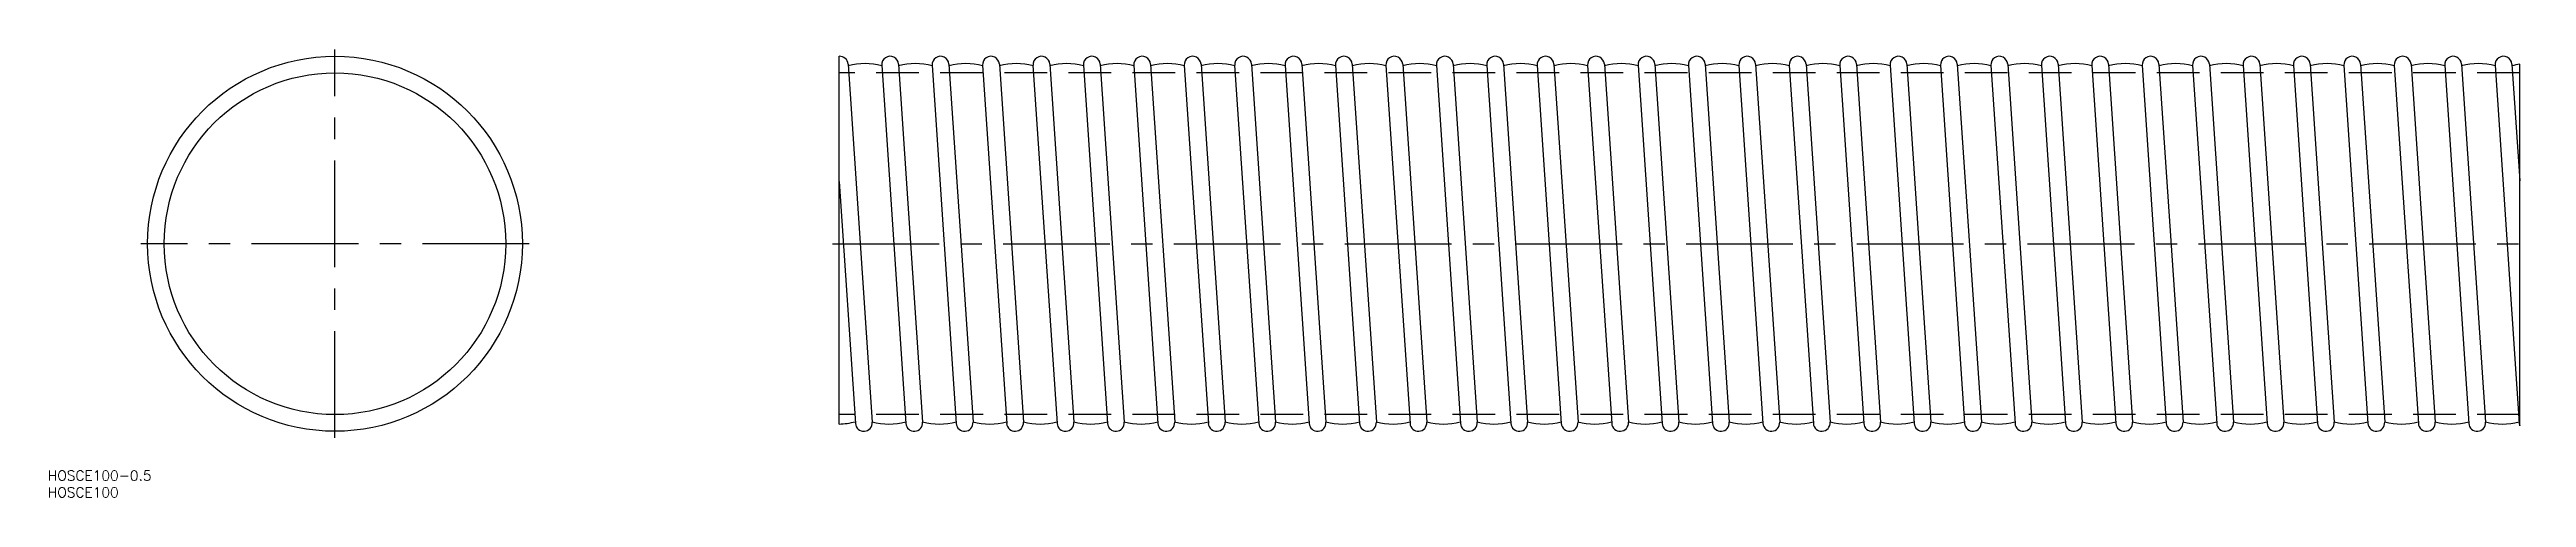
# Model space of a CAD drawing. Extents: x -85 to 652, y -75 to 58.
import ezdxf

# ---------------------------------------------------------------- set-up
doc = ezdxf.new("R2010")
doc.units = 0
doc.linetypes.add('CENTER', pattern=[50.8, 31.75, -6.35, 6.35, -6.35])
doc.linetypes.add('DASHED', pattern=[19.05, 12.7, -6.35])
doc.layers.get('0').update_dxf_attribs({"linetype": 'CONTINUOUS'})
doc.layers.add('CENTER', color=1, linetype='CENTER')
doc.styles.get("Standard").update_dxf_attribs({"font": 'txt.shx', "height": 3, "bigfont": 'bigfont.shx'})

msp = doc.modelspace()

# ---------------------------------------------------------------- linework, layer by layer
at = {"color": 7, "linetype": 'CONTINUOUS'}
for p, q in [((150, -53.6), (150, 55.74)), ((152.66, 53.42), (159.83, -53.08)), ((162.67, 53.08), (169.84, -53.42)), ((167.66, 53.42), (174.83, -53.08)), ((177.67, 53.08), (184.84, -53.42)), ((182.66, 53.42), (189.83, -53.08)), ((192.67, 53.08), (199.84, -53.42)), ((197.66, 53.42), (204.83, -53.08)), ((207.67, 53.08), (214.84, -53.42)), ((212.66, 53.42), (219.83, -53.08)), ((222.67, 53.08), (229.84, -53.42)), ((227.66, 53.42), (234.83, -53.08)), ((237.67, 53.08), (244.84, -53.42)), ((242.66, 53.42), (249.83, -53.08)), ((252.67, 53.08), (259.84, -53.42)), ((257.66, 53.42), (264.83, -53.08)), ((267.67, 53.08), (274.84, -53.42)), ((272.66, 53.42), (279.83, -53.08)), ((282.67, 53.08), (289.84, -53.42)), ((287.66, 53.42), (294.83, -53.08)), ((297.67, 53.08), (304.84, -53.42)), ((302.66, 53.42), (309.83, -53.08)), ((312.67, 53.08), (319.84, -53.42)), ((317.66, 53.42), (324.83, -53.08)), ((327.67, 53.08), (334.84, -53.42)), ((332.66, 53.42), (339.83, -53.08)), ((342.67, 53.08), (349.84, -53.42)), ((347.66, 53.42), (354.83, -53.08)), ((357.67, 53.08), (364.84, -53.42)), ((362.66, 53.42), (369.83, -53.08)), ((372.67, 53.08), (379.84, -53.42)), ((377.66, 53.42), (384.83, -53.08)), ((387.67, 53.08), (394.84, -53.42)), ((392.66, 53.42), (399.83, -53.08)), ((402.67, 53.08), (409.84, -53.42)), ((407.66, 53.42), (414.83, -53.08)), ((417.67, 53.08), (424.84, -53.42)), ((422.66, 53.42), (429.83, -53.08)), ((432.67, 53.08), (439.84, -53.42)), ((437.66, 53.42), (444.83, -53.08)), ((447.67, 53.08), (454.84, -53.42)), ((452.66, 53.42), (459.83, -53.08)), ((462.67, 53.08), (469.84, -53.42)), ((467.66, 53.42), (474.83, -53.08)), ((477.67, 53.08), (484.84, -53.42)), ((482.66, 53.42), (489.83, -53.08)), ((492.67, 53.08), (499.84, -53.42)), ((497.66, 53.42), (504.83, -53.08)), ((507.67, 53.08), (514.84, -53.42)), ((512.66, 53.42), (519.83, -53.08)), ((522.67, 53.08), (529.84, -53.42)), ((527.66, 53.42), (534.83, -53.08)), ((537.67, 53.08), (544.84, -53.42)), ((542.66, 53.42), (549.83, -53.08)), ((552.67, 53.08), (559.84, -53.42)), ((557.66, 53.42), (564.83, -53.08)), ((567.67, 53.08), (574.84, -53.42)), ((572.66, 53.42), (579.83, -53.08)), ((582.67, 53.08), (589.84, -53.42)), ((587.66, 53.42), (594.83, -53.08)), ((597.67, 53.08), (604.84, -53.42)), ((602.66, 53.42), (609.83, -53.08)), ((612.67, 53.08), (619.84, -53.42)), ((617.66, 53.42), (624.83, -53.08)), ((627.67, 53.08), (634.84, -53.42)), ((632.66, 53.42), (639.83, -53.08)), ((642.67, 53.08), (649.84, -53.42)), ((647.66, 53.42), (650, 18.67)), ((650, -54.15), (650, 53.4)), ((150, 18.5), (154.84, -53.42))]:
    msp.add_line(p, q, dxfattribs=at)
at = {"color": 3, "linetype": 'DASHED'}
for p, q in [((650, 50.8), (150, 50.8)), ((650, -50.8), (150, -50.8))]:
    msp.add_line(p, q, dxfattribs=at)
at = {"color": 7, "linetype": 'CONTINUOUS'}
for radius in [55.75, 50.8]:
    msp.add_circle((0, 0), radius, dxfattribs=at)
for centre, radius, start, end in [((150.17, 53.25), 2.5, 3.84818, 93.85689), ((157.69, 35.43), 18.17, 74.04161, 105.95839), ((165.17, 53.25), 2.5, 3.84818, 183.84818), ((172.69, 35.43), 18.17, 74.04161, 105.95839), ((180.17, 53.25), 2.5, 3.84818, 183.84818), ((187.69, 35.43), 18.17, 74.04161, 105.95839), ((195.17, 53.25), 2.5, 3.84818, 183.84818), ((202.69, 35.43), 18.17, 74.04161, 105.95839), ((210.17, 53.25), 2.5, 3.84818, 183.84818), ((217.69, 35.43), 18.17, 74.04161, 105.95839), ((225.17, 53.25), 2.5, 3.84818, 183.84818), ((232.69, 35.43), 18.17, 74.04161, 105.95839), ((240.17, 53.25), 2.5, 3.84818, 183.84818), ((247.69, 35.43), 18.17, 74.04161, 105.95839), ((255.17, 53.25), 2.5, 3.84818, 183.84818), ((262.69, 35.43), 18.17, 74.04161, 105.95839), ((270.17, 53.25), 2.5, 3.84818, 183.84818), ((277.69, 35.43), 18.17, 74.04161, 105.95839), ((285.17, 53.25), 2.5, 3.84818, 183.84818), ((292.69, 35.43), 18.17, 74.04161, 105.95839), ((300.17, 53.25), 2.5, 3.84818, 183.84818), ((307.69, 35.43), 18.17, 74.04161, 105.95839), ((315.17, 53.25), 2.5, 3.84818, 183.84818), ((322.69, 35.43), 18.17, 74.04161, 105.95839), ((330.17, 53.25), 2.5, 3.84818, 183.84818), ((337.69, 35.43), 18.17, 74.04161, 105.95839), ((345.17, 53.25), 2.5, 3.84818, 183.84818), ((352.69, 35.43), 18.17, 74.04161, 105.95839), ((360.17, 53.25), 2.5, 3.84818, 183.84818), ((367.69, 35.43), 18.17, 74.04161, 105.95839), ((375.17, 53.25), 2.5, 3.84818, 183.84818), ((382.69, 35.43), 18.17, 74.04161, 105.95839), ((390.17, 53.25), 2.5, 3.84818, 183.84818), ((397.69, 35.43), 18.17, 74.04161, 105.95839), ((405.17, 53.25), 2.5, 3.84818, 183.84818), ((412.69, 35.43), 18.17, 74.04161, 105.95839), ((420.17, 53.25), 2.5, 3.84818, 183.84818), ((427.69, 35.43), 18.17, 74.04161, 105.95839), ((435.17, 53.25), 2.5, 3.84818, 183.84818), ((442.69, 35.43), 18.17, 74.04161, 105.95839), ((450.17, 53.25), 2.5, 3.84818, 183.84818), ((457.69, 35.43), 18.17, 74.04161, 105.95839), ((465.17, 53.25), 2.5, 3.84818, 183.84818), ((472.69, 35.43), 18.17, 74.04161, 105.95839), ((480.17, 53.25), 2.5, 3.84818, 183.84818), ((487.69, 35.43), 18.17, 74.04161, 105.95839), ((495.17, 53.25), 2.5, 3.84818, 183.84818), ((502.69, 35.43), 18.17, 74.04161, 105.95839), ((510.17, 53.25), 2.5, 3.84818, 183.84818), ((517.69, 35.43), 18.17, 74.04161, 105.95839), ((525.17, 53.25), 2.5, 3.84818, 183.84818), ((532.69, 35.43), 18.17, 74.04161, 105.95839), ((540.17, 53.25), 2.5, 3.84818, 183.84818), ((547.69, 35.43), 18.17, 74.04161, 105.95839), ((555.17, 53.25), 2.5, 3.84818, 183.84818), ((562.69, 35.43), 18.17, 74.04161, 105.95839), ((570.17, 53.25), 2.5, 3.84818, 183.84818), ((577.69, 35.43), 18.17, 74.04161, 105.95839), ((585.17, 53.25), 2.5, 3.84818, 183.84818), ((592.69, 35.43), 18.17, 74.04161, 105.95839), ((600.17, 53.25), 2.5, 3.84818, 183.84818), ((607.69, 35.43), 18.17, 74.04161, 105.95839), ((615.17, 53.25), 2.5, 3.84818, 183.84818), ((622.69, 35.43), 18.17, 74.04161, 105.95839), ((630.17, 53.25), 2.5, 3.84818, 183.84818), ((637.69, 35.43), 18.17, 74.04161, 105.95839), ((645.17, 53.25), 2.5, 3.84818, 183.84818), ((652.69, 35.43), 18.17, 98.52138, 105.95839), ((149.81, -35.43), 18.17, 270.60467, 285.95839), ((157.33, -53.25), 2.5, 183.84818, 3.84818), ((164.81, -35.43), 18.17, 254.04161, 285.95839), ((172.33, -53.25), 2.5, 183.84818, 3.84818), ((179.81, -35.43), 18.17, 254.04161, 285.95839), ((187.33, -53.25), 2.5, 183.84818, 3.84818), ((194.81, -35.43), 18.17, 254.04161, 285.95839), ((202.33, -53.25), 2.5, 183.84818, 3.84818), ((209.81, -35.43), 18.17, 254.04161, 285.95839), ((217.33, -53.25), 2.5, 183.84818, 3.84818), ((224.81, -35.43), 18.17, 254.04161, 285.95839), ((232.33, -53.25), 2.5, 183.84818, 3.84818), ((239.81, -35.43), 18.17, 254.04161, 285.95839), ((247.33, -53.25), 2.5, 183.84818, 3.84818), ((254.81, -35.43), 18.17, 254.04161, 285.95839), ((262.33, -53.25), 2.5, 183.84818, 3.84818), ((269.81, -35.43), 18.17, 254.04161, 285.95839), ((277.33, -53.25), 2.5, 183.84818, 3.84818), ((284.81, -35.43), 18.17, 254.04161, 285.95839), ((292.33, -53.25), 2.5, 183.84818, 3.84818), ((299.81, -35.43), 18.17, 254.04161, 285.95839), ((307.33, -53.25), 2.5, 183.84818, 3.84818), ((314.81, -35.43), 18.17, 254.04161, 285.95839), ((322.33, -53.25), 2.5, 183.84818, 3.84818), ((329.81, -35.43), 18.17, 254.04161, 285.95839), ((337.33, -53.25), 2.5, 183.84818, 3.84818), ((344.81, -35.43), 18.17, 254.04161, 285.95839), ((352.33, -53.25), 2.5, 183.84818, 3.84818), ((359.81, -35.43), 18.17, 254.04161, 285.95839), ((367.33, -53.25), 2.5, 183.84818, 3.84818), ((374.81, -35.43), 18.17, 254.04161, 285.95839), ((382.33, -53.25), 2.5, 183.84818, 3.84818), ((389.81, -35.43), 18.17, 254.04161, 285.95839), ((397.33, -53.25), 2.5, 183.84818, 3.84818), ((404.81, -35.43), 18.17, 254.04161, 285.95839), ((412.33, -53.25), 2.5, 183.84818, 3.84818), ((419.81, -35.43), 18.17, 254.04161, 285.95839), ((427.33, -53.25), 2.5, 183.84818, 3.84818), ((434.81, -35.43), 18.17, 254.04161, 285.95839), ((442.33, -53.25), 2.5, 183.84818, 3.84818), ((449.81, -35.43), 18.17, 254.04161, 285.95839), ((457.33, -53.25), 2.5, 183.84818, 3.84818), ((464.81, -35.43), 18.17, 254.04161, 285.95839), ((472.33, -53.25), 2.5, 183.84818, 3.84818), ((479.81, -35.43), 18.17, 254.04161, 285.95839), ((487.33, -53.25), 2.5, 183.84818, 3.84818), ((494.81, -35.43), 18.17, 254.04161, 285.95839), ((502.33, -53.25), 2.5, 183.84818, 3.84818), ((509.81, -35.43), 18.17, 254.04161, 285.95839), ((517.33, -53.25), 2.5, 183.84818, 3.84818), ((524.81, -35.43), 18.17, 254.04161, 285.95839), ((532.33, -53.25), 2.5, 183.84818, 3.84818), ((539.81, -35.43), 18.17, 254.04161, 285.95839), ((547.33, -53.25), 2.5, 183.84818, 3.84818), ((554.81, -35.43), 18.17, 254.04161, 285.95839), ((562.33, -53.25), 2.5, 183.84818, 3.84818), ((569.81, -35.43), 18.17, 254.04161, 285.95839), ((577.33, -53.25), 2.5, 183.84818, 3.84818), ((584.81, -35.43), 18.17, 254.04161, 285.95839), ((592.33, -53.25), 2.5, 183.84818, 3.84818), ((599.81, -35.43), 18.17, 254.04161, 285.95839), ((607.33, -53.25), 2.5, 183.84818, 3.84818), ((614.81, -35.43), 18.17, 254.04161, 285.95839), ((622.33, -53.25), 2.5, 183.84818, 3.84818), ((629.81, -35.43), 18.17, 254.04161, 285.95839), ((637.33, -53.25), 2.5, 183.84818, 3.84818), ((644.81, -35.43), 18.17, 254.04161, 285.95839), ((652.33, -53.25), 2.5, 183.84818, 201.13469)]:
    msp.add_arc(centre, radius, start, end, dxfattribs=at)
at = {"layer": 'CENTER', "color": 1, "linetype": 'CENTER'}
for p, q in [((0, -57.75), (0, 57.75)), ((57.75, 0), (-57.75, 0)), ((148, 0), (652, 0))]:
    msp.add_line(p, q, dxfattribs=at)

# ---------------------------------------------------------------- texts
at = {"color": 7, "linetype": 'CONTINUOUS'}
for s, p in [('HOSCE100-0.5', (-85.44, -70.43)), ('HOSCE100', (-85.44, -75.43))]:
    msp.add_text(s, height=3, dxfattribs=at).set_placement(p)

doc.saveas('drawing.dxf')
